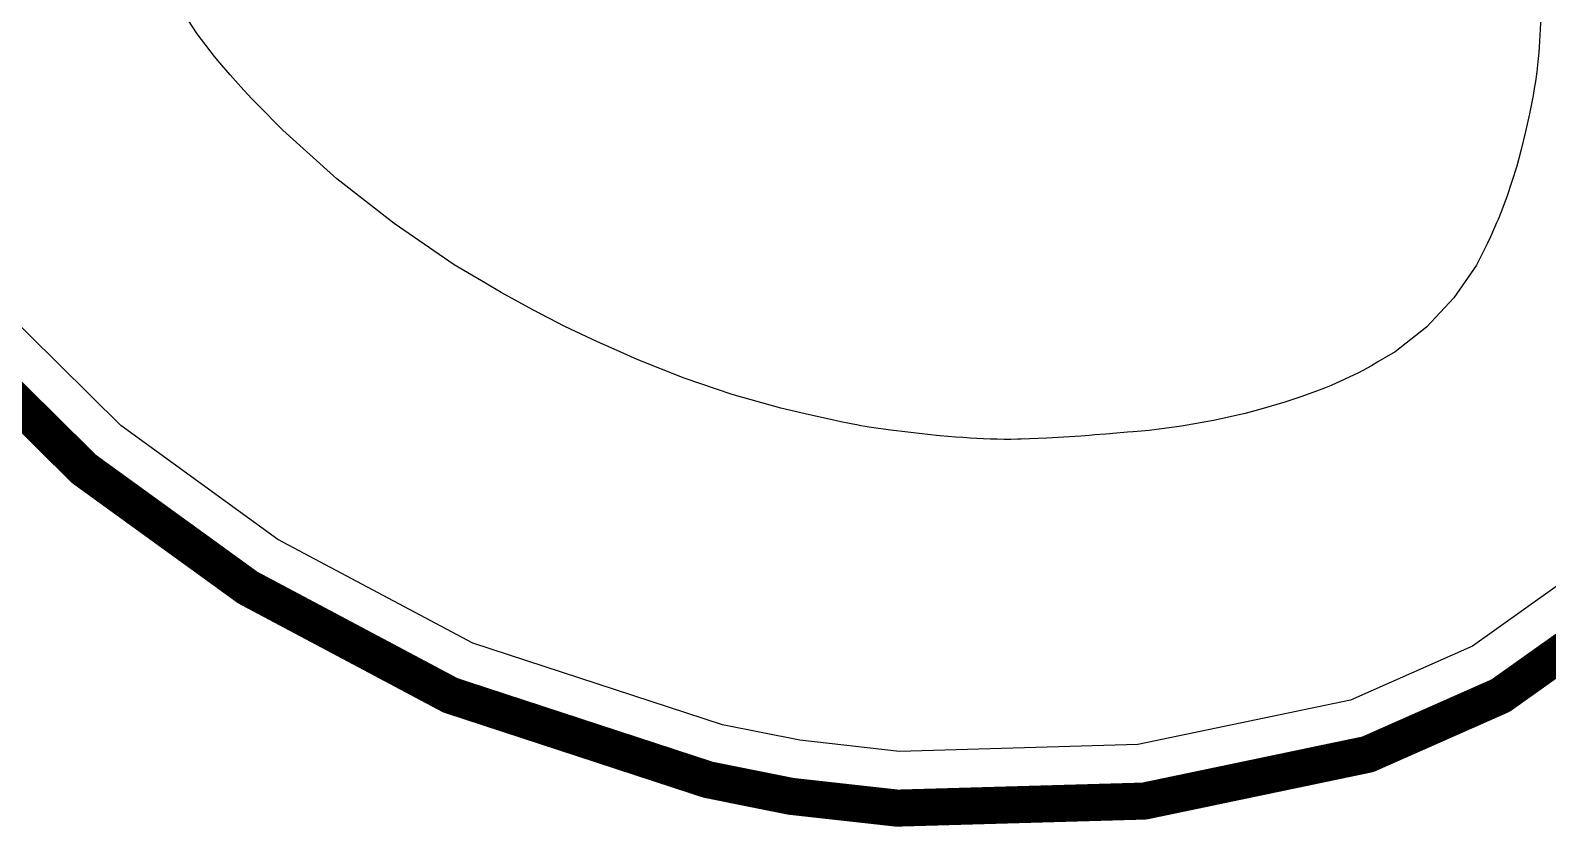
# Model space of a CAD drawing. Header units: inches. Extents: x -30 to 118, y 20 to 51.
# Drawn here: x 40.53 to 48.72, y 20.58 to 24.88 of the extents above; entities that cross this region are included whole.
import ezdxf

# ---------------------------------------------------------------- set-up
doc = ezdxf.new("R2010")
doc.units = ezdxf.units.IN
for name, color, linetype in [('Bottom Layer', 5, 'Continuous'), ('Keep-Out Layer', 6, 'Continuous'), ('Mechanical 1', 6, 'Continuous'), ('Top Layer', 1, 'Continuous'), ('Top Overlay', 2, 'Continuous')]:
    doc.layers.add(name, color=color, linetype=linetype)

msp = doc.modelspace()

# ---------------------------------------------------------------- linework, layer by layer
at = {"layer": 'Bottom Layer'}
for p, q in [((41.0182, 22.7418), (40.2791, 23.4733)), ((41.8667, 22.1271), (41.0182, 22.7418)), ((42.9188, 21.5676), (41.8667, 22.1271)), ((48.8923, 21.9609), (48.3153, 21.5511)), ((44.2672, 21.126), (42.9188, 21.5676)), ((48.3153, 21.5511), (47.6565, 21.2598)), ((47.6565, 21.2598), (46.5081, 21.0194)), ((44.6837, 21.0427), (44.2672, 21.126)), ((45.2223, 20.9827), (44.6837, 21.0427)), ((46.5081, 21.0194), (45.2223, 20.9827))]:
    msp.add_line(p, q, dxfattribs=at)
at = {"layer": 'Keep-Out Layer'}
for points in [[(40.0437, 23.2759, 0.2, 0.2, 0), (40.8198, 22.5078, 0.2, 0.2, 0)], [(40.8198, 22.5078, 0.2, 0.2, 0), (41.7044, 21.867, 0.2, 0.2, 0)], [(41.7044, 21.867, 0.2, 0.2, 0), (42.7985, 21.2852, 0.2, 0.2, 0)], [(48.4672, 21.2839, 0.2, 0.2, 0), (49.1055, 21.7372, 0.2, 0.2, 0)], [(42.7985, 21.2852, 0.2, 0.2, 0), (44.1894, 20.8297, 0.2, 0.2, 0)], [(47.7507, 20.967, 0.2, 0.2, 0), (48.4672, 21.2839, 0.2, 0.2, 0)], [(46.544, 20.7145, 0.2, 0.2, 0), (47.7507, 20.967, 0.2, 0.2, 0)], [(44.1894, 20.8297, 0.2, 0.2, 0), (44.6367, 20.7401, 0.2, 0.2, 0)], [(44.6367, 20.7401, 0.2, 0.2, 0), (45.2096, 20.6764, 0.2, 0.2, 0)], [(45.2096, 20.6764, 0.2, 0.2, 0), (46.544, 20.7145, 0.2, 0.2, 0)]]:
    msp.add_lwpolyline(points, format="xyseb", dxfattribs=at)
for points in [[(40.7698, 22.5078, 0.1, 0.1, 1), (40.8698, 22.5078, 0.1, 0.1, 1)], [(40.7698, 22.5078, 0.1, 0.1, 1), (40.8698, 22.5078, 0.1, 0.1, 1)], [(41.6544, 21.867, 0.1, 0.1, 1), (41.7544, 21.867, 0.1, 0.1, 1)], [(41.6544, 21.867, 0.1, 0.1, 1), (41.7544, 21.867, 0.1, 0.1, 1)], [(42.7485, 21.2852, 0.1, 0.1, 1), (42.8485, 21.2852, 0.1, 0.1, 1)], [(42.7485, 21.2852, 0.1, 0.1, 1), (42.8485, 21.2852, 0.1, 0.1, 1)], [(48.4172, 21.2839, 0.1, 0.1, 1), (48.5172, 21.2839, 0.1, 0.1, 1)], [(48.4172, 21.2839, 0.1, 0.1, 1), (48.5172, 21.2839, 0.1, 0.1, 1)], [(47.7007, 20.967, 0.1, 0.1, 1), (47.8007, 20.967, 0.1, 0.1, 1)], [(47.7007, 20.967, 0.1, 0.1, 1), (47.8007, 20.967, 0.1, 0.1, 1)], [(44.1394, 20.8297, 0.1, 0.1, 1), (44.2394, 20.8297, 0.1, 0.1, 1)], [(44.1394, 20.8297, 0.1, 0.1, 1), (44.2394, 20.8297, 0.1, 0.1, 1)], [(44.5867, 20.7401, 0.1, 0.1, 1), (44.6867, 20.7401, 0.1, 0.1, 1)], [(44.5867, 20.7401, 0.1, 0.1, 1), (44.6867, 20.7401, 0.1, 0.1, 1)], [(46.494, 20.7145, 0.1, 0.1, 1), (46.594, 20.7145, 0.1, 0.1, 1)], [(46.494, 20.7145, 0.1, 0.1, 1), (46.594, 20.7145, 0.1, 0.1, 1)], [(45.1596, 20.6764, 0.1, 0.1, 1), (45.2596, 20.6764, 0.1, 0.1, 1)], [(45.1596, 20.6764, 0.1, 0.1, 1), (45.2596, 20.6764, 0.1, 0.1, 1)]]:
    msp.add_lwpolyline(points, format="xyseb", close=True, dxfattribs=at)
at = {"layer": 'Mechanical 1'}
for points in [[(40.0437, 23.2759, 0.2, 0.2, 0), (40.8198, 22.5078, 0.2, 0.2, 0)], [(40.8198, 22.5078, 0.2, 0.2, 0), (41.7044, 21.867, 0.2, 0.2, 0)], [(41.7044, 21.867, 0.2, 0.2, 0), (42.7985, 21.2852, 0.2, 0.2, 0)], [(48.4672, 21.2839, 0.2, 0.2, 0), (49.1055, 21.7372, 0.2, 0.2, 0)], [(42.7985, 21.2852, 0.2, 0.2, 0), (44.1894, 20.8297, 0.2, 0.2, 0)], [(47.7507, 20.967, 0.2, 0.2, 0), (48.4672, 21.2839, 0.2, 0.2, 0)], [(46.544, 20.7145, 0.2, 0.2, 0), (47.7507, 20.967, 0.2, 0.2, 0)], [(44.1894, 20.8297, 0.2, 0.2, 0), (44.6367, 20.7401, 0.2, 0.2, 0)], [(44.6367, 20.7401, 0.2, 0.2, 0), (45.2096, 20.6764, 0.2, 0.2, 0)], [(45.2096, 20.6764, 0.2, 0.2, 0), (46.544, 20.7145, 0.2, 0.2, 0)]]:
    msp.add_lwpolyline(points, format="xyseb", dxfattribs=at)
for points in [[(40.7698, 22.5078, 0.1, 0.1, 1), (40.8698, 22.5078, 0.1, 0.1, 1)], [(40.7698, 22.5078, 0.1, 0.1, 1), (40.8698, 22.5078, 0.1, 0.1, 1)], [(41.6544, 21.867, 0.1, 0.1, 1), (41.7544, 21.867, 0.1, 0.1, 1)], [(41.6544, 21.867, 0.1, 0.1, 1), (41.7544, 21.867, 0.1, 0.1, 1)], [(42.7485, 21.2852, 0.1, 0.1, 1), (42.8485, 21.2852, 0.1, 0.1, 1)], [(42.7485, 21.2852, 0.1, 0.1, 1), (42.8485, 21.2852, 0.1, 0.1, 1)], [(48.4172, 21.2839, 0.1, 0.1, 1), (48.5172, 21.2839, 0.1, 0.1, 1)], [(48.4172, 21.2839, 0.1, 0.1, 1), (48.5172, 21.2839, 0.1, 0.1, 1)], [(47.7007, 20.967, 0.1, 0.1, 1), (47.8007, 20.967, 0.1, 0.1, 1)], [(47.7007, 20.967, 0.1, 0.1, 1), (47.8007, 20.967, 0.1, 0.1, 1)], [(44.1394, 20.8297, 0.1, 0.1, 1), (44.2394, 20.8297, 0.1, 0.1, 1)], [(44.1394, 20.8297, 0.1, 0.1, 1), (44.2394, 20.8297, 0.1, 0.1, 1)], [(44.5867, 20.7401, 0.1, 0.1, 1), (44.6867, 20.7401, 0.1, 0.1, 1)], [(44.5867, 20.7401, 0.1, 0.1, 1), (44.6867, 20.7401, 0.1, 0.1, 1)], [(46.494, 20.7145, 0.1, 0.1, 1), (46.594, 20.7145, 0.1, 0.1, 1)], [(46.494, 20.7145, 0.1, 0.1, 1), (46.594, 20.7145, 0.1, 0.1, 1)], [(45.1596, 20.6764, 0.1, 0.1, 1), (45.2596, 20.6764, 0.1, 0.1, 1)], [(45.1596, 20.6764, 0.1, 0.1, 1), (45.2596, 20.6764, 0.1, 0.1, 1)]]:
    msp.add_lwpolyline(points, format="xyseb", close=True, dxfattribs=at)
at = {"layer": 'Top Layer'}
for p, q in [((41.0182, 22.7418), (40.2791, 23.4733)), ((41.8667, 22.1271), (41.0182, 22.7418)), ((42.9188, 21.5676), (41.8667, 22.1271)), ((48.8923, 21.9609), (48.3153, 21.5511)), ((44.2672, 21.126), (42.9188, 21.5676)), ((48.3153, 21.5511), (47.6565, 21.2598)), ((47.6565, 21.2598), (46.5081, 21.0194)), ((44.6837, 21.0427), (44.2672, 21.126)), ((45.2223, 20.9827), (44.6837, 21.0427)), ((46.5081, 21.0194), (45.2223, 20.9827))]:
    msp.add_line(p, q, dxfattribs=at)
at = {"layer": 'Top Overlay'}
for p, q in [((41.4305, 24.8571), (41.2611, 25.1171)), ((48.6852, 24.9468), (48.6751, 24.785)), ((41.5254, 24.7343), (41.4305, 24.8571)), ((48.6733, 24.7583), (48.6684, 24.705)), ((48.6751, 24.785), (48.6733, 24.7583)), ((41.5526, 24.7008), (41.5254, 24.7343)), ((41.6085, 24.635), (41.5526, 24.7008)), ((48.6684, 24.705), (48.6624, 24.6518)), ((41.6659, 24.5704), (41.6085, 24.635)), ((48.6551, 24.5987), (48.6509, 24.5723)), ((48.6624, 24.6518), (48.6551, 24.5987)), ((41.7247, 24.5072), (41.6659, 24.5704)), ((41.7548, 24.4763), (41.7247, 24.5072)), ((48.6425, 24.5233), (48.6234, 24.4257)), ((48.6508, 24.5723), (48.6425, 24.5233)), ((48.6509, 24.5723), (48.6508, 24.5723)), ((41.8926, 24.3363), (41.7548, 24.4763)), ((41.7548, 24.4763), (41.7548, 24.4763)), ((48.6234, 24.4257), (48.6021, 24.3286)), ((42.1855, 24.0747), (41.8926, 24.3363)), ((48.6021, 24.3286), (48.5784, 24.232)), ((48.5654, 24.184), (48.5541, 24.1421)), ((48.5784, 24.232), (48.5654, 24.184)), ((48.5541, 24.1421), (48.5287, 24.0589)), ((42.4946, 23.8324), (42.1855, 24.0747)), ((48.5287, 24.0589), (48.5007, 23.9766)), ((48.5007, 23.9766), (48.4701, 23.8951)), ((48.4457, 23.836), (48.4293, 23.7983)), ((48.4535, 23.8549), (48.4457, 23.836)), ((48.4701, 23.8951), (48.4535, 23.8549)), ((42.8185, 23.6103), (42.4946, 23.8324)), ((48.4123, 23.7609), (48.3946, 23.7238)), ((48.4293, 23.7983), (48.4123, 23.7609)), ((48.3855, 23.7054), (48.338, 23.6085)), ((48.3946, 23.7238), (48.3855, 23.7054)), ((42.9872, 23.5098), (42.8185, 23.6103)), ((48.338, 23.6085), (48.2153, 23.4308)), ((43.0713, 23.4603), (42.9872, 23.5098)), ((43.2424, 23.3663), (43.0713, 23.4603)), ((48.2153, 23.4308), (48.0678, 23.2732)), ((43.4162, 23.2773), (43.2424, 23.3663)), ((43.5924, 23.1934), (43.4162, 23.2773)), ((48.0678, 23.2732), (47.8986, 23.1392)), ((43.6817, 23.154), (43.5924, 23.1934)), ((43.8061, 23.0978), (43.6817, 23.154)), ((47.8986, 23.1392), (47.805, 23.0854)), ((44.06, 22.9978), (43.8061, 23.0978)), ((47.6994, 23.0268), (47.627, 22.9915)), ((47.7703, 23.065), (47.6994, 23.0268)), ((47.805, 23.0854), (47.7703, 23.065)), ((44.3185, 22.9104), (44.06, 22.9978)), ((47.516, 22.944), (47.4739, 22.9273)), ((47.5534, 22.9589), (47.516, 22.944)), ((47.627, 22.9915), (47.5534, 22.9589)), ((44.581, 22.8359), (44.3185, 22.9104)), ((47.3028, 22.868), (47.2161, 22.8421)), ((47.3888, 22.8964), (47.3028, 22.868)), ((47.4739, 22.9273), (47.3888, 22.8964)), ((44.714, 22.8051), (44.581, 22.8359)), ((44.8006, 22.7861), (44.714, 22.8051)), ((44.714, 22.8051), (44.714, 22.8051)), ((44.8422, 22.7768), (44.8006, 22.7861)), ((44.9057, 22.7625), (44.8422, 22.7768)), ((47.0878, 22.8072), (46.9168, 22.7686)), ((47.1723, 22.8304), (47.0878, 22.8072)), ((47.2161, 22.8421), (47.1723, 22.8304)), ((44.915, 22.7603), (44.9057, 22.7625)), ((44.9337, 22.7562), (44.915, 22.7603)), ((44.9524, 22.7523), (44.9337, 22.7562)), ((44.9712, 22.7487), (44.9524, 22.7523)), ((44.9806, 22.7469), (44.9712, 22.7487)), ((44.9918, 22.7449), (44.9806, 22.7469)), ((45.0143, 22.7409), (44.9918, 22.7449)), ((45.0368, 22.7371), (45.0143, 22.7409)), ((45.0593, 22.7334), (45.0368, 22.7371)), ((45.0705, 22.7317), (45.0593, 22.7334)), ((45.0835, 22.7297), (45.0705, 22.7317)), ((45.1095, 22.7259), (45.0835, 22.7297)), ((45.1356, 22.7222), (45.1095, 22.7259)), ((45.1616, 22.7186), (45.1356, 22.7222)), ((45.1746, 22.7169), (45.1616, 22.7186)), ((45.2056, 22.7129), (45.1746, 22.7169)), ((45.2675, 22.7054), (45.2056, 22.7129)), ((45.3294, 22.6984), (45.2675, 22.7054)), ((45.3914, 22.6919), (45.3294, 22.6984)), ((45.4224, 22.6889), (45.3914, 22.6919)), ((45.4428, 22.6869), (45.4224, 22.6889)), ((46.277, 22.6909), (46.2476, 22.6887)), ((46.3359, 22.6956), (46.277, 22.6909)), ((46.3947, 22.7006), (46.3359, 22.6956)), ((46.4535, 22.7058), (46.3947, 22.7006)), ((46.4829, 22.7086), (46.4535, 22.7058)), ((46.5703, 22.7158), (46.4829, 22.7086)), ((46.7441, 22.7381), (46.5703, 22.7158)), ((46.9168, 22.7686), (46.7441, 22.7381)), ((45.4835, 22.6831), (45.4428, 22.6869)), ((45.5243, 22.6796), (45.4835, 22.6831)), ((45.5651, 22.6765), (45.5243, 22.6796)), ((45.5855, 22.675), (45.5651, 22.6765)), ((45.6037, 22.6737), (45.5855, 22.675)), ((45.6402, 22.6716), (45.6037, 22.6737)), ((45.6767, 22.6698), (45.6402, 22.6716)), ((45.7132, 22.6685), (45.6767, 22.6698)), ((45.7315, 22.668), (45.7132, 22.6685)), ((45.7499, 22.6676), (45.7315, 22.668)), ((45.7866, 22.6672), (45.7499, 22.6676)), ((45.8234, 22.6672), (45.7866, 22.6672)), ((45.8601, 22.6676), (45.8234, 22.6672)), ((45.8785, 22.668), (45.8601, 22.6676)), ((45.9247, 22.6694), (45.8785, 22.668)), ((45.8785, 22.668), (45.8785, 22.668)), ((46.017, 22.6733), (45.9247, 22.6694)), ((46.1093, 22.6785), (46.017, 22.6733)), ((46.2015, 22.6849), (46.1093, 22.6785)), ((46.2476, 22.6887), (46.2015, 22.6849))]:
    msp.add_line(p, q, dxfattribs=at)

doc.saveas('drawing.dxf')
